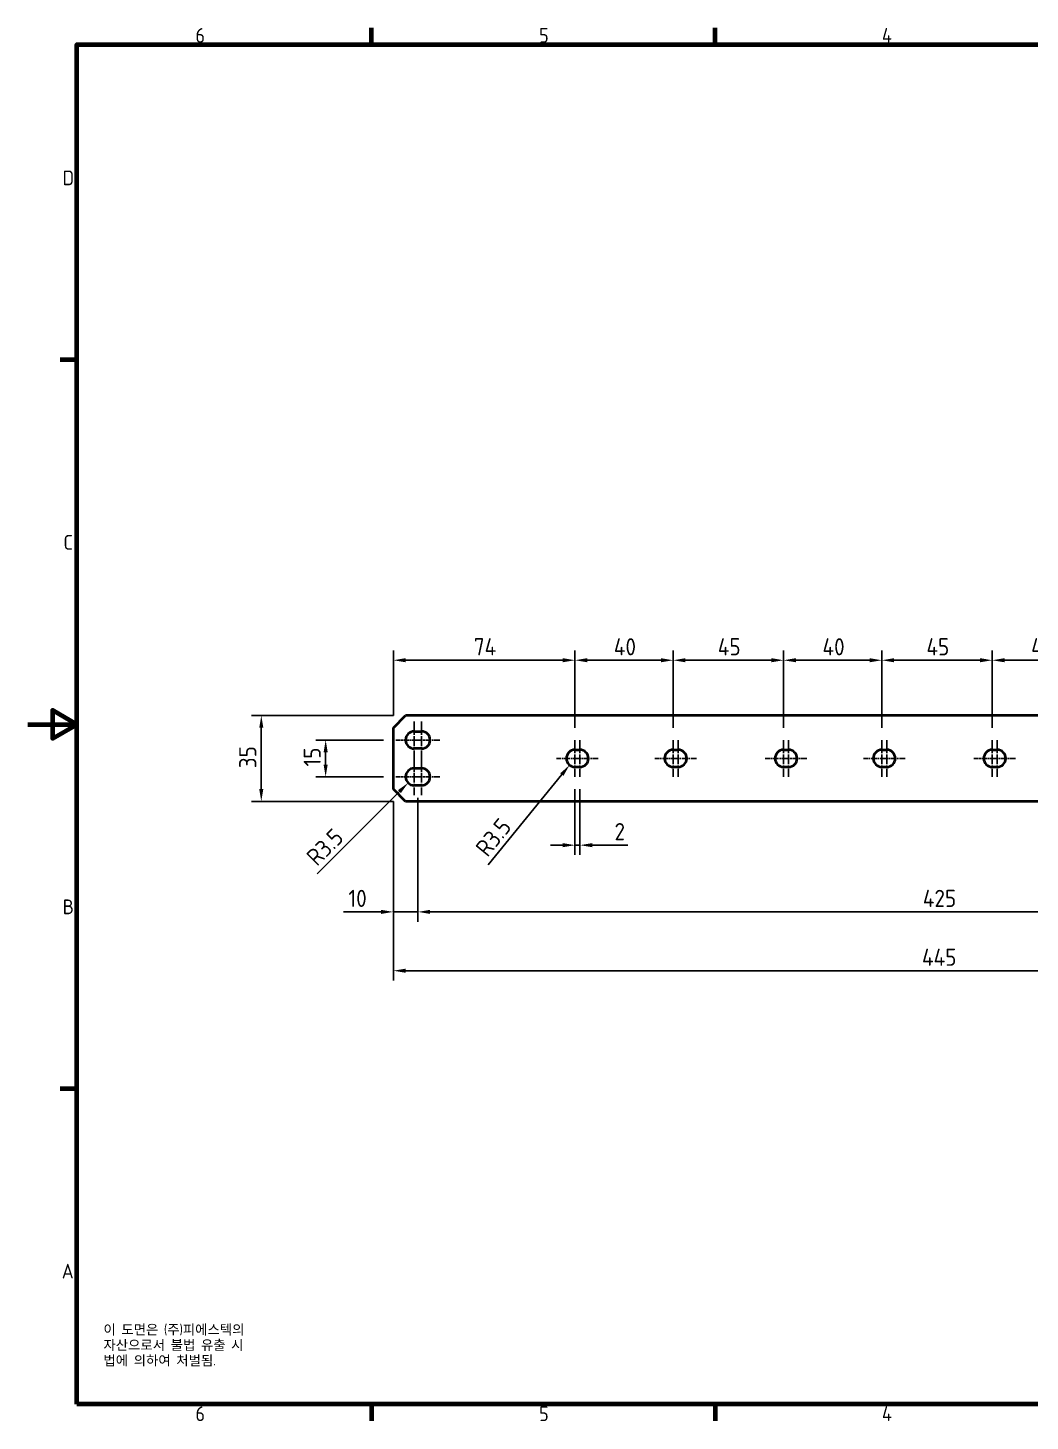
# Model space of a CAD drawing. Header units: millimetres. Extents: x 0 to 840, y 0 to 594.
# Drawn here: x 0 to 408, y 13 to 581 of the extents above; entities that cross this region are included whole.
import ezdxf

# ---------------------------------------------------------------- set-up
doc = ezdxf.new("R2010")
doc.units = ezdxf.units.MM
doc.header["$LTSCALE"] = 2
doc.linetypes.add('CHAIN', pattern=[0.3543, 0.2362, -0.0295, 0.0591, -0.0295])
doc.layers.get('0').update_dxf_attribs({"color": 3, "lineweight": 25})
for name, color, linetype, lineweight in [('가시적인 것(ISO)', 3, 'Continuous', 40), ('경계(ISO)', 7, 'Continuous', 70), ('기호(ISO)', 5, 'Continuous', 25), ('중심 표식(ISO)', 1, 'Continuous', 25), ('치수(ISO)', 7, 'Continuous', 25)]:
    doc.layers.add(name, color=color, linetype=linetype, lineweight=lineweight)
doc.styles.add('문자 텍스트_M2B', font='isocp.shx')
doc.styles.add('문자 텍스트_PSTEK_POSCO', font='isocp.shx')
doc.styles.add('치수 텍스트_PSTEK_POSCO', font='isocp.shx')
doc.dimstyles.new('치수_PSTEK_POSCO', dxfattribs={"dimscale": 2, "dimtxt": 3.5, "dimasz": 2.5, "dimexe": 2, "dimexo": 2.5, "dimgap": 1, "dimtad": 1, "dimrnd": 1e-08, "dimdsep": 46, "dimtxsty": '치수 텍스트_PSTEK_POSCO', "dimcen": 0.09, "dimdle": 10, "dimclrd": 7, "dimclre": 7, "dimclrt": 2, "dimadec": 1, "dimazin": 2, "dimtfac": 1, "dimtmove": 0, "dimatfit": 3, "dimfxl": 0, "dimtolj": 1, "dimlwd": -1, "dimlwe": -1, "dimarcsym": 0})

# ---------------------------------------------------------------- blocks, each defined once
blk = doc.blocks.new('경계 Default Border')
at = {"layer": '경계(ISO)'}
for p, q in [((70, 287), (70, 290.4)), ((140, 287), (140, 290.4)), ((10, 222.75), (6.6, 222.75)), ((10, 74.25), (6.6, 74.25)), ((70, 10), (70, 6.6)), ((140, 10), (140, 6.6))]:
    blk.add_line(p, q, dxfattribs=at)
at = {"layer": '경계(ISO)', "flags": 128}
for points in [[(10, 10), (10, 287), (410, 287), (410, 10), (10, 10)], [(0, 148.5), (10, 148.5), (5, 151.39), (5, 145.61), (10, 148.5)]]:
    blk.add_lwpolyline(points, dxfattribs=at)
at = {"layer": '경계(ISO)', "color": 2, "char_height": 3, "attachment_point": 7, "style": '문자 텍스트_M2B'}
for s, insert in [('6', (34.14, 287.37)), ('5', (104.14, 287.37)), ('4', (173.97, 287.4)), ('D', (7.08, 258.35)), ('C', (7.24, 184.1)), ('B', (7.08, 109.85)), ('A', (6.91, 35.62)), ('6', (34.14, 6.57)), ('5', (104.14, 6.57)), ('4', (173.97, 6.6))]:
    blk.add_mtext(s, dxfattribs=dict(at, insert=insert))
blk = doc.blocks.new('*D22')
at = {"layer": 'Defpoints', "color": 0, "transparency": 16777216}
for p in [(222.89, 323.16), (148.89, 295.66), (222.89, 290.66)]:
    blk.add_point(p, dxfattribs=at)
at = {"layer": '치수(ISO)', "color": 7, "transparency": 16777216}
for p, q in [((148.89, 300.66), (148.89, 327.16)), ((222.89, 295.66), (222.89, 327.16)), ((153.89, 323.16), (217.89, 323.16))]:
    blk.add_line(p, q, dxfattribs=at)
for points in [[(153.89, 324), (153.89, 322.33), (148.89, 323.16)], [(217.89, 324), (217.89, 322.33), (222.89, 323.16)]]:
    blk.add_solid(points, dxfattribs=at)
at = {"layer": '치수(ISO)', "color": 2, "transparency": 16777216, "insert": (181.67, 328.66), "char_height": 7, "attachment_point": 4, "style": '치수 텍스트_PSTEK_POSCO'}
blk.add_mtext('\\A1;74', dxfattribs=at)
blk = doc.blocks.new('*D23')
at = {"layer": 'Defpoints', "color": 0, "transparency": 16777216}
for p in [(262.89, 323.16), (222.89, 290.66), (262.89, 290.66)]:
    blk.add_point(p, dxfattribs=at)
at = {"layer": '치수(ISO)', "color": 7, "transparency": 16777216}
for p, q in [((222.89, 295.66), (222.89, 327.16)), ((262.89, 295.66), (262.89, 327.16)), ((227.89, 323.16), (257.89, 323.16))]:
    blk.add_line(p, q, dxfattribs=at)
for points in [[(227.89, 324), (227.89, 322.33), (222.89, 323.16)], [(257.89, 324), (257.89, 322.33), (262.89, 323.16)]]:
    blk.add_solid(points, dxfattribs=at)
at = {"layer": '치수(ISO)', "color": 2, "transparency": 16777216, "insert": (238.71, 328.66), "char_height": 7, "attachment_point": 4, "style": '치수 텍스트_PSTEK_POSCO'}
blk.add_mtext('\\A1;40', dxfattribs=at)
blk = doc.blocks.new('*D24')
at = {"layer": 'Defpoints', "color": 0, "transparency": 16777216}
for p in [(307.89, 323.16), (262.89, 290.66), (307.89, 290.66)]:
    blk.add_point(p, dxfattribs=at)
at = {"layer": '치수(ISO)', "color": 7, "transparency": 16777216}
for p, q in [((262.89, 295.66), (262.89, 327.16)), ((307.89, 295.66), (307.89, 327.16)), ((267.89, 323.16), (302.89, 323.16))]:
    blk.add_line(p, q, dxfattribs=at)
for points in [[(267.89, 324), (267.89, 322.33), (262.89, 323.16)], [(302.89, 324), (302.89, 322.33), (307.89, 323.16)]]:
    blk.add_solid(points, dxfattribs=at)
at = {"layer": '치수(ISO)', "color": 2, "transparency": 16777216, "insert": (281.07, 328.66), "char_height": 7, "attachment_point": 4, "style": '치수 텍스트_PSTEK_POSCO'}
blk.add_mtext('\\A1;45', dxfattribs=at)
blk = doc.blocks.new('*D25')
at = {"layer": 'Defpoints', "color": 0, "transparency": 16777216}
for p in [(347.89, 323.16), (307.89, 290.66), (347.89, 290.66)]:
    blk.add_point(p, dxfattribs=at)
at = {"layer": '치수(ISO)', "color": 7, "transparency": 16777216}
for p, q in [((307.89, 295.66), (307.89, 327.16)), ((347.89, 295.66), (347.89, 327.16)), ((312.89, 323.16), (342.89, 323.16))]:
    blk.add_line(p, q, dxfattribs=at)
for points in [[(312.89, 324), (312.89, 322.33), (307.89, 323.16)], [(342.89, 324), (342.89, 322.33), (347.89, 323.16)]]:
    blk.add_solid(points, dxfattribs=at)
at = {"layer": '치수(ISO)', "color": 2, "transparency": 16777216, "insert": (323.71, 328.66), "char_height": 7, "attachment_point": 4, "style": '치수 텍스트_PSTEK_POSCO'}
blk.add_mtext('\\A1;40', dxfattribs=at)
blk = doc.blocks.new('*D26')
at = {"layer": 'Defpoints', "color": 0, "transparency": 16777216}
for p in [(392.89, 323.16), (347.89, 290.66), (392.89, 290.66)]:
    blk.add_point(p, dxfattribs=at)
at = {"layer": '치수(ISO)', "color": 7, "transparency": 16777216}
for p, q in [((347.89, 295.66), (347.89, 327.16)), ((392.89, 295.66), (392.89, 327.16)), ((352.89, 323.16), (387.89, 323.16))]:
    blk.add_line(p, q, dxfattribs=at)
for points in [[(352.89, 324), (352.89, 322.33), (347.89, 323.16)], [(387.89, 324), (387.89, 322.33), (392.89, 323.16)]]:
    blk.add_solid(points, dxfattribs=at)
at = {"layer": '치수(ISO)', "color": 2, "transparency": 16777216, "insert": (366.07, 328.66), "char_height": 7, "attachment_point": 4, "style": '치수 텍스트_PSTEK_POSCO'}
blk.add_mtext('\\A1;45', dxfattribs=at)
blk = doc.blocks.new('*D27')
at = {"layer": 'Defpoints', "color": 0, "transparency": 16777216}
for p in [(432.89, 323.16), (392.89, 290.66), (432.89, 290.66)]:
    blk.add_point(p, dxfattribs=at)
at = {"layer": '치수(ISO)', "color": 7, "transparency": 16777216}
for p, q in [((392.89, 295.66), (392.89, 327.16)), ((432.89, 295.66), (432.89, 327.16)), ((397.89, 323.16), (427.89, 323.16))]:
    blk.add_line(p, q, dxfattribs=at)
for points in [[(397.89, 324), (397.89, 322.33), (392.89, 323.16)], [(427.89, 324), (427.89, 322.33), (432.89, 323.16)]]:
    blk.add_solid(points, dxfattribs=at)
at = {"layer": '치수(ISO)', "color": 2, "transparency": 16777216, "insert": (408.71, 328.66), "char_height": 7, "attachment_point": 4, "style": '치수 텍스트_PSTEK_POSCO'}
blk.add_mtext('\\A1;40', dxfattribs=at)
blk = doc.blocks.new('*D31')
at = {"layer": 'Defpoints', "color": 0, "transparency": 16777216}
for p in [(222.89, 275.66), (224.89, 275.66), (224.89, 247.82)]:
    blk.add_point(p, dxfattribs=at)
at = {"layer": '치수(ISO)', "color": 7, "transparency": 16777216}
for p, q in [((222.89, 270.66), (222.89, 243.82)), ((224.89, 270.66), (224.89, 243.82)), ((217.89, 247.82), (212.89, 247.82)), ((222.89, 247.82), (224.89, 247.82)), ((229.89, 247.82), (244.39, 247.82))]:
    blk.add_line(p, q, dxfattribs=at)
for points in [[(217.89, 248.65), (217.89, 246.98), (222.89, 247.82)], [(229.89, 248.65), (229.89, 246.98), (224.89, 247.82)]]:
    blk.add_solid(points, dxfattribs=at)
at = {"layer": '치수(ISO)', "color": 2, "transparency": 16777216, "insert": (238.99, 253.32), "char_height": 7, "attachment_point": 4, "style": '치수 텍스트_PSTEK_POSCO'}
blk.add_mtext('\\A1;2', dxfattribs=at)
blk = doc.blocks.new('*D32')
at = {"layer": 'Defpoints', "color": 0, "transparency": 16777216}
for p in [(220.68, 280.45), (222.89, 283.16)]:
    blk.add_point(p, dxfattribs=at)
at = {"layer": '치수(ISO)', "color": 7, "transparency": 16777216}
blk.add_line((187.58, 239.76), (217.53, 276.57), dxfattribs=at)
blk.add_solid([(216.88, 277.09), (218.18, 276.04), (220.68, 280.45)], dxfattribs=at)
at = {"layer": '치수(ISO)', "color": 2, "transparency": 16777216, "insert": (184.58, 244.78), "char_height": 7, "attachment_point": 4, "rotation": 50.8738, "style": '치수 텍스트_PSTEK_POSCO'}
blk.add_mtext('\\A1;R3.5', dxfattribs=at)
blk = doc.blocks.new('*D33')
at = {"layer": 'Defpoints', "color": 0, "transparency": 16777216}
for p in [(148.89, 270.66), (158.89, 272.16), (158.89, 220.63)]:
    blk.add_point(p, dxfattribs=at)
at = {"layer": '치수(ISO)', "color": 7, "transparency": 16777216}
for p, q in [((158.89, 267.16), (158.89, 216.63)), ((148.89, 265.66), (148.89, 216.63)), ((143.89, 220.63), (128.59, 220.63)), ((158.89, 220.63), (148.89, 220.63)), ((163.89, 220.63), (168.89, 220.63))]:
    blk.add_line(p, q, dxfattribs=at)
for points in [[(143.89, 221.47), (143.89, 219.8), (148.89, 220.63)], [(163.89, 221.47), (163.89, 219.8), (158.89, 220.63)]]:
    blk.add_solid(points, dxfattribs=at)
at = {"layer": '치수(ISO)', "color": 2, "transparency": 16777216, "insert": (130.59, 226.13), "char_height": 7, "attachment_point": 4, "style": '치수 텍스트_PSTEK_POSCO'}
blk.add_mtext('\\A1;10', dxfattribs=at)
blk = doc.blocks.new('*D34')
at = {"layer": 'Defpoints', "color": 0, "transparency": 16777216}
for p in [(158.89, 272.16), (583.89, 272.16), (583.89, 220.63)]:
    blk.add_point(p, dxfattribs=at)
at = {"layer": '치수(ISO)', "color": 7, "transparency": 16777216}
for p, q in [((158.89, 267.16), (158.89, 216.63)), ((583.89, 267.16), (583.89, 216.63)), ((163.89, 220.63), (578.89, 220.63))]:
    blk.add_line(p, q, dxfattribs=at)
for points in [[(163.89, 221.47), (163.89, 219.8), (158.89, 220.63)], [(578.89, 221.47), (578.89, 219.8), (583.89, 220.63)]]:
    blk.add_solid(points, dxfattribs=at)
at = {"layer": '치수(ISO)', "color": 2, "transparency": 16777216, "insert": (364.6, 226.13), "char_height": 7, "attachment_point": 4, "style": '치수 텍스트_PSTEK_POSCO'}
blk.add_mtext('\\A1;425', dxfattribs=at)
blk = doc.blocks.new('*D36')
at = {"layer": 'Defpoints', "color": 0, "transparency": 16777216}
for p in [(148.89, 270.66), (593.89, 270.66), (593.89, 196.66)]:
    blk.add_point(p, dxfattribs=at)
at = {"layer": '치수(ISO)', "color": 7, "transparency": 16777216}
for p, q in [((148.89, 265.66), (148.89, 192.66)), ((593.89, 265.66), (593.89, 192.66)), ((153.89, 196.66), (588.89, 196.66))]:
    blk.add_line(p, q, dxfattribs=at)
for points in [[(153.89, 197.49), (153.89, 195.83), (148.89, 196.66)], [(588.89, 197.49), (588.89, 195.83), (593.89, 196.66)]]:
    blk.add_solid(points, dxfattribs=at)
at = {"layer": '치수(ISO)', "color": 2, "transparency": 16777216, "insert": (364.25, 202.16), "char_height": 7, "attachment_point": 4, "style": '치수 텍스트_PSTEK_POSCO'}
blk.add_mtext('\\A1;445', dxfattribs=at)
blk = doc.blocks.new('*D37')
at = {"layer": 'Defpoints', "color": 0, "transparency": 16777216}
for p in [(121.31, 290.66), (149.89, 290.66), (149.89, 275.66)]:
    blk.add_point(p, dxfattribs=at)
at = {"layer": '치수(ISO)', "color": 7, "transparency": 16777216}
for p, q in [((144.89, 290.66), (117.31, 290.66)), ((121.31, 280.66), (121.31, 285.66)), ((144.89, 275.66), (117.31, 275.66))]:
    blk.add_line(p, q, dxfattribs=at)
for points in [[(120.48, 285.66), (122.15, 285.66), (121.31, 290.66)], [(120.48, 280.66), (122.15, 280.66), (121.31, 275.66)]]:
    blk.add_solid(points, dxfattribs=at)
at = {"layer": '치수(ISO)', "color": 2, "transparency": 16777216, "insert": (115.81, 279.87), "char_height": 7, "attachment_point": 4, "rotation": 90, "style": '치수 텍스트_PSTEK_POSCO'}
blk.add_mtext('\\A1;15', dxfattribs=at)
blk = doc.blocks.new('*D38')
at = {"layer": 'Defpoints', "color": 0, "transparency": 16777216}
for p in [(95.09, 300.66), (153.89, 300.66), (153.89, 265.66)]:
    blk.add_point(p, dxfattribs=at)
at = {"layer": '치수(ISO)', "color": 7, "transparency": 16777216}
for p, q in [((148.89, 300.66), (91.09, 300.66)), ((95.09, 270.66), (95.09, 295.66)), ((148.89, 265.66), (91.09, 265.66))]:
    blk.add_line(p, q, dxfattribs=at)
for points in [[(94.26, 295.66), (95.93, 295.66), (95.09, 300.66)], [(94.26, 270.66), (95.93, 270.66), (95.09, 265.66)]]:
    blk.add_solid(points, dxfattribs=at)
at = {"layer": '치수(ISO)', "color": 2, "transparency": 16777216, "insert": (89.59, 279.17), "char_height": 7, "attachment_point": 4, "rotation": 90, "style": '치수 텍스트_PSTEK_POSCO'}
blk.add_mtext('\\A1;35', dxfattribs=at)
blk = doc.blocks.new('*D40')
at = {"layer": 'Defpoints', "color": 0, "transparency": 16777216}
for p in [(154.92, 273.19), (157.39, 275.66)]:
    blk.add_point(p, dxfattribs=at)
at = {"layer": '치수(ISO)', "color": 7, "transparency": 16777216}
blk.add_line((117.8, 236.07), (151.38, 269.65), dxfattribs=at)
blk.add_solid([(150.79, 270.24), (151.97, 269.06), (154.92, 273.19)], dxfattribs=at)
at = {"layer": '치수(ISO)', "color": 2, "transparency": 16777216, "insert": (115.33, 241.38), "char_height": 7, "attachment_point": 4, "rotation": 45, "style": '치수 텍스트_PSTEK_POSCO'}
blk.add_mtext('\\A1;R3.5', dxfattribs=at)

msp = doc.modelspace()

# ---------------------------------------------------------------- linework, layer by layer
at = {"layer": '가시적인 것(ISO)'}
for p, q in [((148.893, 295.663), (153.893, 300.663)), ((148.893, 270.663), (148.893, 295.663)), ((588.893, 300.663), (153.893, 300.663)), ((157.393, 294.163), (160.393, 294.163)), ((160.393, 287.163), (157.393, 287.163)), ((222.893, 286.663), (224.893, 286.663)), ((262.893, 286.663), (264.893, 286.663)), ((307.893, 286.663), (309.893, 286.663)), ((347.893, 286.663), (349.893, 286.663)), ((392.893, 286.663), (394.893, 286.663)), ((157.393, 279.163), (160.393, 279.163)), ((224.893, 279.663), (222.893, 279.663)), ((264.893, 279.663), (262.893, 279.663)), ((309.893, 279.663), (307.893, 279.663)), ((349.893, 279.663), (347.893, 279.663)), ((394.893, 279.663), (392.893, 279.663)), ((153.893, 265.663), (148.893, 270.663)), ((160.393, 272.163), (157.393, 272.163)), ((588.893, 265.663), (153.893, 265.663))]:
    msp.add_line(p, q, dxfattribs=at)
for centre, start, end in [((157.393, 290.663), 90, 270), ((160.393, 290.663), 270, 90), ((222.893, 283.163), 90, 270), ((224.893, 283.163), 270, 90), ((262.893, 283.163), 90, 270), ((264.893, 283.163), 270, 90), ((307.893, 283.163), 90, 270), ((309.893, 283.163), 270, 90), ((347.893, 283.163), 90, 270), ((349.893, 283.163), 270, 90), ((392.893, 283.163), 90, 270), ((394.893, 283.163), 270, 90), ((157.393, 275.663), 90, 270), ((160.393, 275.663), 270, 90)]:
    msp.add_arc(centre, 3.5, start, end, dxfattribs=at)
at = {"layer": '중심 표식(ISO)', "linetype": 'CHAIN', "ltscale": 8.333956}
for p, q in [((157.393, 298.163), (157.393, 283.163)), ((160.393, 298.163), (160.393, 283.163)), ((222.893, 290.663), (222.893, 275.663)), ((224.893, 290.663), (224.893, 275.663)), ((262.893, 290.663), (262.893, 275.663)), ((264.893, 290.663), (264.893, 275.663)), ((307.893, 290.663), (307.893, 275.663)), ((309.893, 290.663), (309.893, 275.663)), ((347.893, 290.663), (347.893, 275.663)), ((349.893, 290.663), (349.893, 275.663)), ((392.893, 290.663), (392.893, 275.663)), ((394.893, 290.663), (394.893, 275.663)), ((157.393, 283.163), (157.393, 268.163)), ((160.393, 283.163), (160.393, 268.163))]:
    msp.add_line(p, q, dxfattribs=at)
at = {"layer": '중심 표식(ISO)', "linetype": 'CHAIN', "ltscale": 5.000333}
for p, q in [((158.893, 290.663), (149.893, 290.663)), ((167.893, 290.663), (158.893, 290.663)), ((224.393, 283.163), (215.393, 283.163)), ((232.393, 283.163), (223.393, 283.163)), ((264.393, 283.163), (255.393, 283.163)), ((272.393, 283.163), (263.393, 283.163)), ((309.393, 283.163), (300.393, 283.163)), ((317.393, 283.163), (308.393, 283.163)), ((349.393, 283.163), (340.393, 283.163)), ((357.393, 283.163), (348.393, 283.163)), ((394.393, 283.163), (385.393, 283.163)), ((402.393, 283.163), (393.393, 283.163)), ((158.893, 275.663), (149.893, 275.663)), ((167.893, 275.663), (158.893, 275.663))]:
    msp.add_line(p, q, dxfattribs=at)

# ---------------------------------------------------------------- block references
at = {"xscale": 2, "yscale": 2, "zscale": 2}
msp.add_blockref('경계 Default Border', (0, 0), dxfattribs=at)

# ---------------------------------------------------------------- texts
at = {"layer": '기호(ISO)', "color": 7, "insert": (30.789, 52.457), "char_height": 4, "width": 102.48028, "attachment_point": 1, "line_spacing_factor": 0.944221, "style": '문자 텍스트_PSTEK_POSCO'}
msp.add_mtext('{이 도면은 (주)피에스텍의\\P자산으로서 불법 유출 시 \\P법에 의하여 처벌됨.}', dxfattribs=at)

# ---------------------------------------------------------------- dimensions: what is measured, and where the dimension line sits
at = {"layer": '치수(ISO)', "color": 7}
for base, p1, p2, angle, override, picture, middle in [((222.893, 323.163), (148.893, 295.663), (222.893, 290.663), 180, {"dimdec": 2, "dimtp": 0, "dimtm": 0, "dimtdec": 2, "dimtofl": 0, "dimatfit": 1}, '*D22', (185.873, 323.163)), ((262.893, 323.163), (222.893, 290.663), (262.893, 290.663), 180, {"dimdec": 2, "dimtp": 0, "dimtm": 0, "dimtdec": 2, "dimtofl": 0, "dimatfit": 1}, '*D23', (242.913, 323.163)), ((307.893, 323.163), (262.893, 290.663), (307.893, 290.663), 180, {"dimdec": 2, "dimtp": 0, "dimtm": 0, "dimtdec": 2, "dimtofl": 0, "dimatfit": 1}, '*D24', (285.413, 323.163)), ((347.893, 323.163), (307.893, 290.663), (347.893, 290.663), 180, {"dimdec": 2, "dimtp": 0, "dimtm": 0, "dimtdec": 2, "dimtofl": 0, "dimatfit": 1}, '*D25', (327.913, 323.163)), ((392.893, 323.163), (347.893, 290.663), (392.893, 290.663), 180, {"dimdec": 2, "dimtp": 0, "dimtm": 0, "dimtdec": 2, "dimtofl": 0, "dimatfit": 1}, '*D26', (370.413, 323.163)), ((432.893, 323.163), (392.893, 290.663), (432.893, 290.663), 180, {"dimdec": 2, "dimtp": 0, "dimtm": 0, "dimtdec": 2, "dimtofl": 0, "dimatfit": 1}, '*D27', (412.913, 323.163)), ((95.094, 300.663), (153.893, 265.663), (153.893, 300.663), 90, {"dimdec": 2, "dimtp": 0, "dimtm": 0, "dimtdec": 2, "dimtofl": 0, "dimatfit": 1}, '*D38', (95.094, 283.163)), ((121.315, 290.663), (149.893, 275.663), (149.893, 290.663), 90, {"dimdec": 2, "dimtp": 0, "dimtm": 0, "dimtdec": 2, "dimtofl": 0, "dimatfit": 1}, '*D37', (121.315, 283.163)), ((224.893, 247.815), (222.893, 275.663), (224.893, 275.663), 180, {"dimdec": 2, "dimtp": 0, "dimtm": 0, "dimtdec": 2, "dimtofl": 1, "dimatfit": 1}, '*D31', (240.689, 247.815)), ((583.893, 220.634), (158.893, 272.163), (583.893, 272.163), 180, {"dimdec": 2, "dimtp": 0, "dimtm": 0, "dimtdec": 2, "dimtofl": 0, "dimatfit": 1}, '*D34', (371.393, 220.634))]:
    dim = msp.add_linear_dim(base=base, p1=p1, p2=p2, angle=angle, dimstyle='치수_PSTEK_POSCO', override=override, dxfattribs=at)
    dim.commit()
    dim.dimension.update_dxf_attribs({"geometry": picture, "text_midpoint": middle, "dimtype": 160})
for center, mpoint, picture, middle in [((222.893, 283.163), (220.684, 280.448), '*D32', (193.796, 247.393)), ((157.393, 275.663), (154.918, 273.188), '*D40', (124.766, 243.036))]:
    dim = msp.add_radius_dim(center=center, mpoint=mpoint, dimstyle='치수_PSTEK_POSCO', override={"dimdec": 2, "dimcen": 0, "dimtp": 0, "dimtm": 0, "dimtdec": 2, "dimtofl": 0}, dxfattribs=at)
    dim.commit()
    dim.dimension.update_dxf_attribs({"geometry": picture, "text_midpoint": middle, "dimtype": 164})
for base, p2, override, picture, middle in [((158.893, 220.634), (158.893, 272.163), {"dimdec": 2, "dimtp": 0, "dimtm": 0, "dimtdec": 2, "dimtofl": 1, "dimatfit": 1}, '*D33', (133.74, 220.634)), ((593.893, 196.66), (593.893, 270.663), {"dimdec": 2, "dimtp": 0, "dimtm": 0, "dimtdec": 2, "dimtofl": 0, "dimatfit": 1}, '*D36', (371.393, 196.66))]:
    dim = msp.add_linear_dim(base=base, p1=(148.893, 270.663), p2=p2, dimstyle='치수_PSTEK_POSCO', override=override, dxfattribs=at)
    dim.commit()
    dim.dimension.update_dxf_attribs({"geometry": picture, "text_midpoint": middle, "dimtype": 160})

doc.saveas('drawing.dxf')
